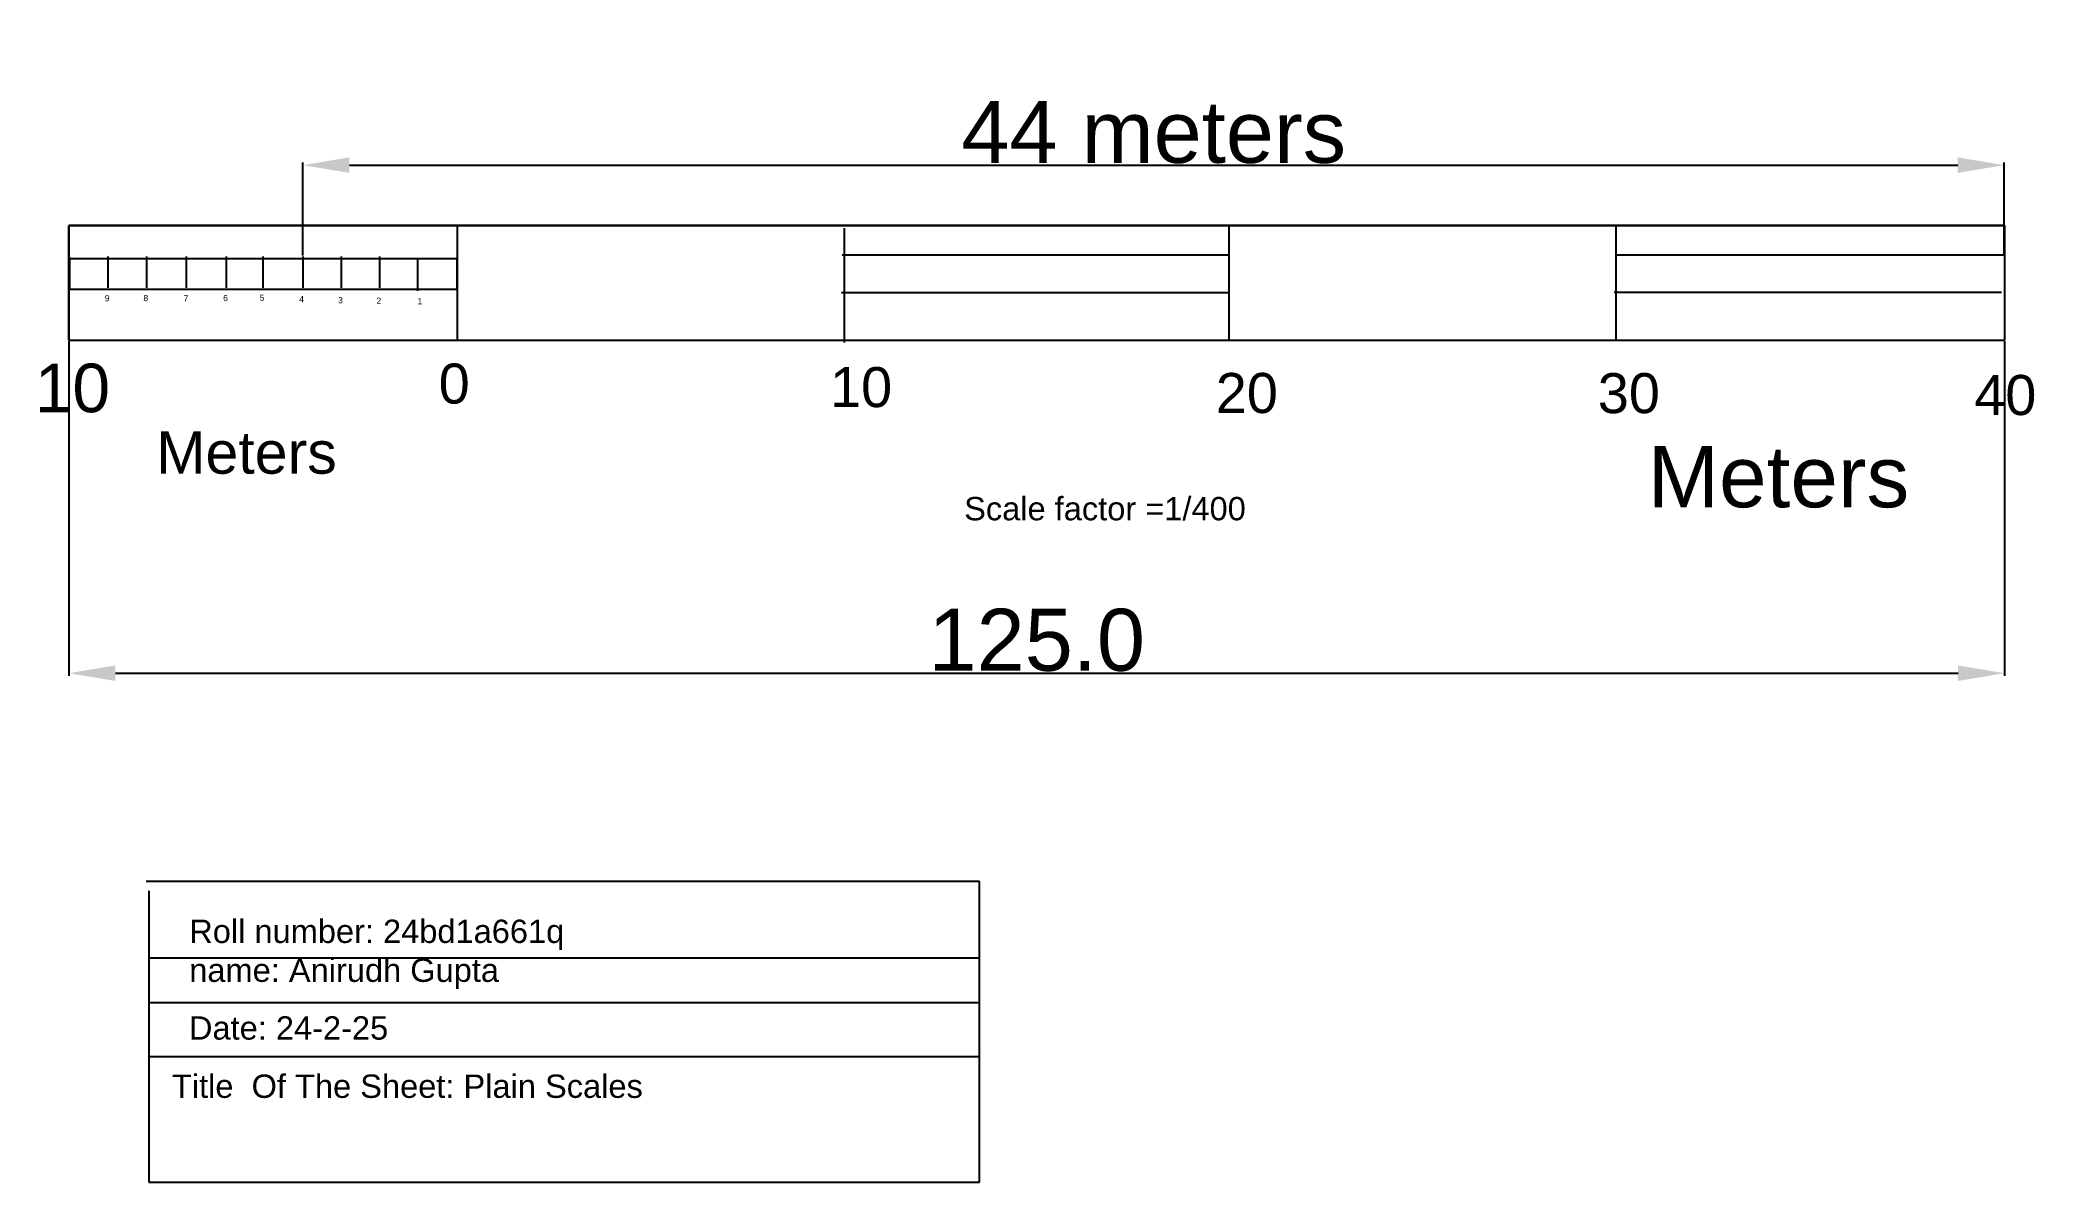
# Model space of a CAD drawing. Header units: millimetres. Extents: x 427 to 556, y 70 to 144.
import ezdxf

# ---------------------------------------------------------------- set-up
doc = ezdxf.new("R2010")
doc.units = ezdxf.units.MM
doc.header["$MEASUREMENT"] = 0
doc.header["$PDMODE"] = 1
doc.styles.get("Standard").update_dxf_attribs({"font": 'arial.ttf'})
doc.dimstyles.get("Standard").update_dxf_attribs({"dimtxt": 4, "dimasz": 3, "dimexe": 0.18, "dimexo": 0.0625, "dimgap": 0.09, "dimtad": 1, "dimdec": 1, "dimzin": 0, "dimdsep": 46, "dimtxsty": 'Standard', "dimcen": 0.09, "dimclrd": 6, "dimclre": 4, "dimadec": 0, "dimazin": 0, "dimtfac": 1, "dimtdec": 1, "dimtofl": 0, "dimtmove": 0, "dimatfit": 3, "dimfxl": 1, "dimtolj": 1, "dimtzin": 0, "dimarcsym": 0})

# ---------------------------------------------------------------- blocks, each defined once
blk = doc.blocks.new('*D2')
at = {"color": 4, "lineweight": -2, "transparency": 16777216}
for p, q in [((429.3, 124.48), (429.3, 102.87)), ((554.3, 124.48), (554.3, 102.87))]:
    blk.add_line(p, q, dxfattribs=at)
at = {"color": 6, "lineweight": -2, "transparency": 16777216}
blk.add_line((432.3, 103.05), (551.3, 103.05), dxfattribs=at)
at = {"color": 6, "transparency": 16777216}
for points in [[(432.3, 103.55), (432.3, 102.55), (429.3, 103.05)], [(551.3, 103.55), (551.3, 102.55), (554.3, 103.05)]]:
    blk.add_solid(points, dxfattribs=at)
at = {"layer": 'Defpoints', "color": 0, "transparency": 16777216}
for p in [(429.3, 124.54), (554.3, 124.54), (554.3, 103.05)]:
    blk.add_point(p, dxfattribs=at)
at = {"color": 0, "transparency": 16777216, "insert": (491.8, 105.18), "char_height": 4, "attachment_point": 5}
blk.add_mtext('\\A1;125.0', dxfattribs=at)
blk = doc.blocks.new('*D34')
at = {"color": 4, "lineweight": -2, "transparency": 16777216}
for p, q in [((444.41, 130.02), (444.41, 136.03)), ((554.28, 130.11), (554.28, 136.03))]:
    blk.add_line(p, q, dxfattribs=at)
at = {"color": 6, "lineweight": -2, "transparency": 16777216}
blk.add_line((447.41, 135.85), (551.28, 135.85), dxfattribs=at)
at = {"color": 6, "transparency": 16777216}
for points in [[(447.41, 136.35), (447.41, 135.35), (444.41, 135.85)], [(551.28, 136.35), (551.28, 135.35), (554.28, 135.85)]]:
    blk.add_solid(points, dxfattribs=at)
at = {"layer": 'Defpoints', "color": 0, "transparency": 16777216}
for p in [(554.28, 135.85), (444.41, 129.96), (554.28, 130.05)]:
    blk.add_point(p, dxfattribs=at)
at = {"color": 0, "transparency": 16777216, "insert": (499.35, 137.97), "char_height": 4, "attachment_point": 5}
blk.add_mtext('\\A1;44 meters', dxfattribs=at)

msp = doc.modelspace()

# ---------------------------------------------------------------- linework, layer by layer
for p, q in [((429.3, 131.95), (554.3, 131.95)), ((554.3, 131.95), (429.3, 131.95)), ((429.3, 131.95), (429.3, 124.54)), ((429.3, 131.95), (429.3, 124.54)), ((429.3, 124.54), (429.3, 131.95)), ((429.3, 131.95), (429.3, 124.54)), ((429.3, 131.95), (429.3, 124.54)), ((429.3, 131.95), (454.38, 131.95)), ((454.38, 131.95), (454.38, 124.54)), ((479.37, 131.79), (479.37, 124.39)), ((504.2, 131.95), (504.2, 124.54)), ((529.19, 131.95), (529.19, 124.54)), ((529.19, 131.95), (554.21, 131.95)), ((554.3, 131.95), (554.3, 124.54)), ((429.26, 129.83), (454.28, 129.83)), ((429.34, 129.89), (429.34, 127.85)), ((429.34, 129.89), (429.34, 127.85)), ((431.82, 129.96), (431.82, 127.92)), ((434.3, 129.96), (434.3, 127.92)), ((436.88, 129.96), (436.88, 127.92)), ((439.46, 129.96), (439.46, 127.92)), ((441.83, 129.96), (441.83, 127.92)), ((444.41, 129.96), (444.41, 127.92)), ((446.88, 129.96), (446.88, 127.92)), ((449.36, 129.96), (449.36, 127.92)), ((451.81, 129.77), (451.81, 127.73)), ((454.36, 129.89), (454.36, 127.85)), ((479.24, 130.05), (504.26, 130.05)), ((529.27, 130.05), (554.28, 130.05)), ((429.34, 127.85), (454.36, 127.85)), ((479.2, 127.62), (504.2, 127.62)), ((529.08, 127.65), (554.1, 127.65)), ((429.3, 124.54), (554.3, 124.54)), ((429.3, 124.54), (454.38, 124.54)), ((529.19, 124.54), (554.21, 124.54)), ((488.11, 89.61), (434.29, 89.61)), ((434.45, 88.99), (434.45, 70.2)), ((488.11, 70.2), (488.11, 89.61)), ((434.45, 84.68), (488.11, 84.68)), ((434.45, 81.8), (488.11, 81.8)), ((434.45, 78.3), (488.11, 78.3)), ((434.45, 70.2), (488.11, 70.2))]:
    msp.add_line(p, q)
for p in [(431.84, 127.85), (434.35, 127.85), (436.85, 127.85), (439.35, 127.85), (441.85, 127.85), (444.35, 127.85), (446.85, 127.85), (449.36, 127.85), (451.86, 127.85), (454.3, 124.54), (479.3, 124.54), (504.3, 124.54), (529.3, 124.54)]:
    msp.add_point(p)

# ---------------------------------------------------------------- texts
for s, height, p in [('9', 0.395, (431.62, 127.06)), ('8', 0.395, (434.11, 127.07)), ('7', 0.395, (436.7, 127.05)), ('6', 0.395, (439.26, 127.07)), ('5', 0.395, (441.62, 127.09)), ('4', 0.395, (444.17, 127)), ('3', 0.395, (446.68, 126.93)), ('2', 0.395, (449.16, 126.9)), ('1', 0.395, (451.81, 126.87)), ('10', 3.134, (427.09, 119.9)), ('0', 2.58, (453.18, 120.46)), ('10', 2.582, (478.45, 120.23)), ('20', 2.582, (503.36, 119.85)), ('30', 2.582, (528.03, 119.84)), ('40', 2.582, (552.34, 119.72)), ('Meters', 2.731, (434.94, 115.93)), ('Meters', 3.955, (531.26, 113.76)), ('Scale factor =1/400', 1.5065, (487.11, 112.92))]:
    msp.add_text(s, height=height).set_placement(p)
at = {"char_height": 1.5065, "attachment_point": 1}
for s, width, heights, insert in [('Roll number: 24bd1a661q\\Pname: Anirudh Gupta', 120.4242, [0], (437.07, 87.14)), ('Title  Of The Sheet: Plain Scales', 33.5915, [8.08], (435.95, 77.14))]:
    msp.add_mtext_dynamic_manual_height_columns(s, width=width, gutter_width=7.53, heights=heights, dxfattribs=dict(at, insert=insert))
at = {"insert": (437.05, 80.9), "char_height": 1.5065, "attachment_point": 1}
msp.add_mtext('Date: 24-2-25', dxfattribs=at)

# ---------------------------------------------------------------- dimensions: what is measured, and where the dimension line sits
dim = msp.add_linear_dim(base=(554.28, 135.85), p1=(444.41, 129.96), p2=(554.28, 130.05), text='44 meters', dimstyle='Standard')
dim.commit()
dim.dimension.update_dxf_attribs({"geometry": '*D34', "text_midpoint": (499.35, 137.97)})
dim = msp.add_linear_dim(base=(554.3, 103.05), p1=(429.3, 124.54), p2=(554.3, 124.54), dimstyle='Standard')
dim.commit()
dim.dimension.update_dxf_attribs({"geometry": '*D2', "text_midpoint": (491.8, 105.18)})

doc.saveas('drawing.dxf')
